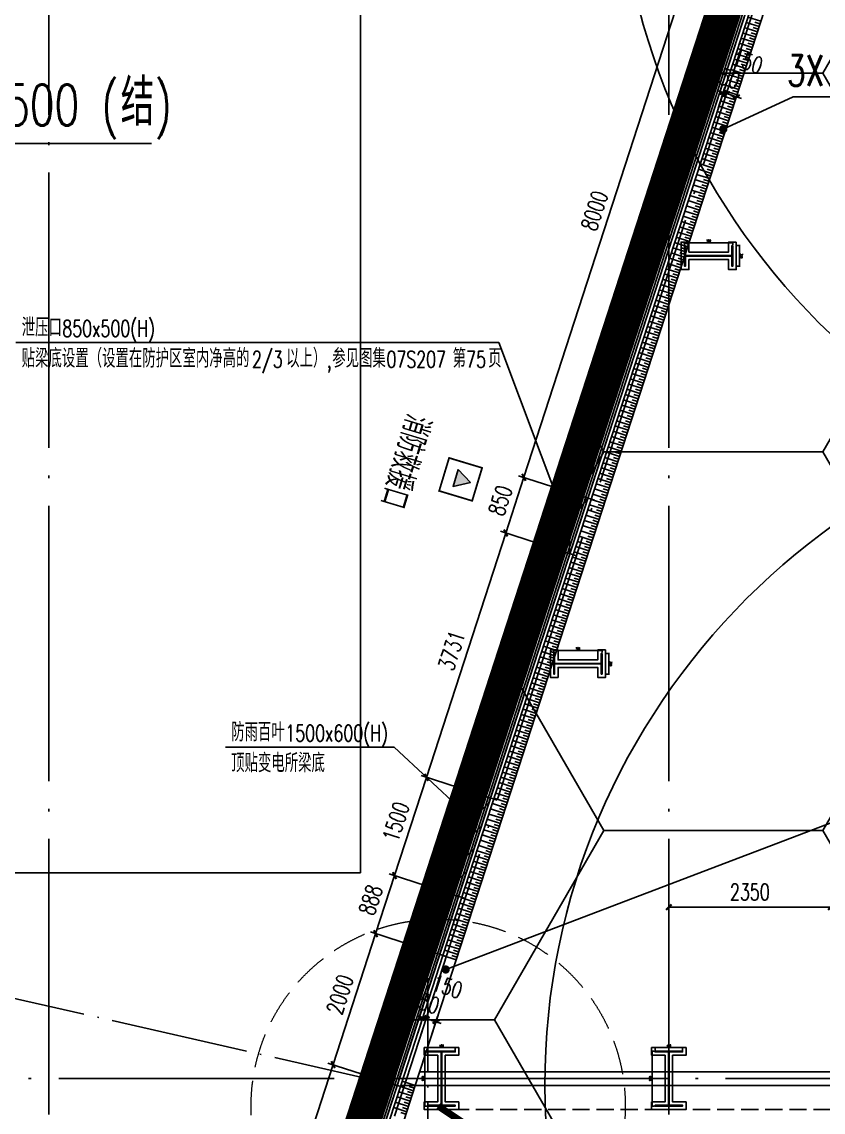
# Model space of a CAD drawing. Extents: x -821772 to -21949, y 506164 to 1049594.
# Drawn here: x -313245 to -301615, y 584332 to 600169 of the extents above; entities that cross this region are included whole.
import ezdxf
from ezdxf.xclip import XClip

# ---------------------------------------------------------------- set-up
doc = ezdxf.new("R2010")
doc.units = 0
doc.header["$LTSCALE"] = 1000
doc.header["$MEASUREMENT"] = 0
doc.header["$XCLIPFRAME"] = 2
for name, pattern in [('10平面20250807_t3$0$DASH', [0.35, 0.25, -0.1]), ('10平面20250807_t3$0$DOTE', [2.42, 2, -0.2, 0.02, -0.2]), ('ACAD_ISO04W100', [30.5, 24, -3, 0.5, -3]), ('DASH', [0.35, 0.25, -0.1])]:
    doc.linetypes.add(name, pattern=pattern)
doc.layers.get('Defpoints').update_dxf_attribs({"color": 210})
doc.layers.add('1-防火分区线', color=201, linetype='DASH', lineweight=50)
doc.layers.add('s疏散距离', color=1, linetype='ACAD_ISO04W100', lineweight=18)
for name, color, linetype in [('10平面20250807_t3$0$99平面图例外参$0$A-HATCH-2', 8, 'Continuous'), ('10平面20250807_t3$0$A-AXIS-DOTE', 8, '10平面20250807_t3$0$DOTE'), ('10平面20250807_t3$0$A-AXIS-DP', 8, 'Continuous'), ('10平面20250807_t3$0$A-AXIS-SYMB', 8, 'Continuous'), ('10平面20250807_t3$0$A-HATCH-2', 8, 'Continuous'), ('10平面20250807_t3$0$A-LIN-V', 8, 'Continuous'), ('10平面20250807_t3$0$A-SFCE', 8, 'Continuous'), ('10平面20250807_t3$0$A-TEXT', 8, 'Continuous'), ('10平面20250807_t3$0$A-WINDOW', 8, 'Continuous'), ('10平面20250807_t3$0$AS-COLN', 8, 'Continuous'), ('10平面20250807_t3$0$AS-WALL', 8, 'Continuous'), ('10平面20250807_t3$0$AS-结构边线层', 8, 'Continuous'), ('10平面20250807_t3$0$DIM_SYMB', 8, 'Continuous'), ('10平面20250807_t3$0$PUB_TEXT', 8, 'Continuous'), ('10平面20250807_t3$0$RP-N2-01$0$$0$A-WIND-J', 8, 'Continuous'), ('10平面20250807_t3$0$RP-N2-01$0$A-WIND-J', 8, 'Continuous'), ('10平面20250807_t3$0$SB_ZF消火栓', 10, 'Continuous'), ('10平面20250807_t3$0$SB_ZF消火栓M', 10, 'Continuous'), ('10平面20250807_t3$0$建-墙-幕', 8, 'Continuous'), ('10平面20250807_t3$0$建-标高', 8, 'Continuous'), ('PUB_HATCH', 8, 'Continuous')]:
    doc.layers.add(name, color=color, linetype=linetype)
doc.styles.add('10平面20250807_t3$0$_TCH_DIM', font='SIMPLEX', dxfattribs={"bigfont": 'GBCBIG'})
doc.styles.add('10平面20250807_t3$0$_TCH_DIM_T3', font='SIMPLEX', dxfattribs={"width": 0.705882, "bigfont": 'GBCBIG'})
doc.styles.add('10平面20250807_t3$0$A-STANDARD', font='SIMPLEX', dxfattribs={"bigfont": 'GBCBIG'})
doc.dimstyles.new('10平面20250807_t3$0$_TCH_ARCH&&10', dxfattribs={"dimtxt": 29.75, "dimasz": 10, "dimexe": 10, "dimexo": 10, "dimgap": 12.625, "dimtad": 1, "dimdec": 0, "dimzin": 0, "dimdsep": 46, "dimtxsty": '10平面20250807_t3$0$_TCH_DIM_T3', "dimblk": '10平面20250807_t3$0$_ArchTick', "dimcen": 0.09, "dimclrt": 7, "dimazin": 2, "dimtfac": 1, "dimtdec": 0, "dimtix": 1, "dimtmove": 2, "dimatfit": 3, "dimfxl": 0, "dimtolj": 1, "dimtzin": 0, "dimarcsym": 0})
doc.dimstyles.new('10平面20250807_t3$0$_TCH_ARCH&&80', dxfattribs={"dimtxt": 238, "dimasz": 80, "dimexe": 80, "dimexo": 80, "dimgap": 101, "dimtad": 1, "dimdec": 0, "dimzin": 0, "dimdsep": 46, "dimtxsty": '10平面20250807_t3$0$_TCH_DIM_T3', "dimblk": '10平面20250807_t3$0$_ArchTick', "dimcen": 0.09, "dimclrt": 7, "dimazin": 2, "dimtfac": 1, "dimtdec": 0, "dimtix": 1, "dimtmove": 2, "dimatfit": 3, "dimfxl": 0, "dimtolj": 1, "dimtzin": 0, "dimarcsym": 0})

# ---------------------------------------------------------------- blocks, each defined once
blk = doc.blocks.new('10平面20250807_t3$0$dote')
at = {"layer": '10平面20250807_t3$0$A-AXIS-DOTE', "ltscale": 2}
for p, q in [((-92117.8, -264080), (-92117.8, -177865)), ((-83117.8, -264080), (-83117.8, -178596)), ((100786.4, -220000), (-97273.6, -220000))]:
    blk.add_line(p, q, dxfattribs=at)
at = {"layer": '10平面20250807_t3$0$A-AXIS-DOTE'}
blk.add_line((-86617.8, -222330.1), (-86617.8, -218540.1), dxfattribs=at)
at = {"layer": '10平面20250807_t3$0$A-AXIS-DOTE', "ltscale": 2}
blk.add_lwpolyline([(-94568.7, -243562.8), (-72924.8, -176855.6)], dxfattribs=at)
blk = doc.blocks.new('10平面20250807_t3$0$43243')
at = {"layer": '10平面20250807_t3$0$AS-结构边线层'}
blk.add_lwpolyline([(-263994, 621290), (-277514, 621290), (-277514, 621120), (-279354, 621120), (-279354, 620570), (-281454, 620570), (-281454, 621120), (-295987, 621120), (-313454, 567286), (-313454, 548520), (-281454, 548520), (-281454, 549070), (-279354, 549070), (-279354, 548520), (-277514, 548520), (-277514, 548350), (-263994, 548350)], dxfattribs=at)
blk = doc.blocks.new('10平面20250807_t3$0$4324324')
at = {"layer": '10平面20250807_t3$0$A-HATCH-2', "linetype": '10平面20250807_t3$0$DASH'}
blk.add_line((-307354.2, 584369.9), (-128854.2, 584369.9), dxfattribs=at)
blk = doc.blocks.new('10平面20250807_t3$0$_ArchTick')
at = {"color": 0, "linetype": 'ByBlock', "const_width": 0.4}
blk.add_lwpolyline([(-0.5, -0.5), (0.5, 0.5)], dxfattribs=at)
blk = doc.blocks.new('*D10492')
at = {"layer": '10平面20250807_t3$0$A-AXIS-DP', "color": 0, "lineweight": -2}
for p, q in [((-165054, 621030), (-165054, 621079)), ((-165054, 621069), (-164654, 621069)), ((-164654, 621030), (-164654, 621079))]:
    blk.add_line(p, q, dxfattribs=at)
at = {"layer": 'Defpoints', "color": 0}
for p in [(-165054, 621020), (-164654, 621069), (-164654, 621020)]:
    blk.add_point(p, dxfattribs=at)
at = {"layer": '10平面20250807_t3$0$A-AXIS-DP', "color": 0, "lineweight": -2, "xscale": 10, "yscale": 10, "zscale": 10, "rotation": 180}
blk.add_blockref('10平面20250807_t3$0$_ArchTick', (-165054, 621069), dxfattribs=at)
at = {"layer": '10平面20250807_t3$0$A-AXIS-DP', "color": 0, "lineweight": -2, "xscale": 10, "yscale": 10, "zscale": 10}
blk.add_blockref('10平面20250807_t3$0$_ArchTick', (-164654, 621069), dxfattribs=at)
at = {"layer": '10平面20250807_t3$0$A-AXIS-DP', "color": 7, "insert": (-164854, 621096), "char_height": 29.8, "attachment_point": 5, "style": '10平面20250807_t3$0$_TCH_DIM_T3'}
blk.add_mtext('\\A1;400', dxfattribs=at)
blk = doc.blocks.new('*D10493')
at = {"layer": '10平面20250807_t3$0$A-AXIS-DP', "color": 0, "lineweight": -2}
for p, q in [((-165064, 621020), (-165105, 621020)), ((-165095, 620220), (-165095, 621020)), ((-165064, 620220), (-165105, 620220))]:
    blk.add_line(p, q, dxfattribs=at)
at = {"layer": 'Defpoints', "color": 0}
for p in [(-165095, 621020), (-165054, 621020), (-165054, 620220)]:
    blk.add_point(p, dxfattribs=at)
at = {"layer": '10平面20250807_t3$0$A-AXIS-DP', "color": 0, "lineweight": -2, "xscale": 10, "yscale": 10, "zscale": 10}
for p, rotation in [((-165095, 621020), 90), ((-165095, 620220), 270)]:
    blk.add_blockref('10平面20250807_t3$0$_ArchTick', p, dxfattribs=dict(at, rotation=rotation))
at = {"layer": '10平面20250807_t3$0$A-AXIS-DP', "color": 7, "insert": (-165123, 620620), "char_height": 29.8, "attachment_point": 5, "rotation": 90, "style": '10平面20250807_t3$0$_TCH_DIM_T3'}
blk.add_mtext('\\A1;800', dxfattribs=at)
blk = doc.blocks.new('*D10488')
at = {"layer": '10平面20250807_t3$0$A-AXIS-DP', "color": 0, "lineweight": -2}
for p, q in [((-195790, 766880), (-195790, 766929)), ((-195790, 766919), (-195490, 766919)), ((-195490, 766880), (-195490, 766929))]:
    blk.add_line(p, q, dxfattribs=at)
at = {"layer": 'Defpoints', "color": 0}
for p in [(-195790, 766870), (-195490, 766919), (-195490, 766870)]:
    blk.add_point(p, dxfattribs=at)
at = {"layer": '10平面20250807_t3$0$A-AXIS-DP', "color": 0, "lineweight": -2, "xscale": 10, "yscale": 10, "zscale": 10, "rotation": 180}
blk.add_blockref('10平面20250807_t3$0$_ArchTick', (-195790, 766919), dxfattribs=at)
at = {"layer": '10平面20250807_t3$0$A-AXIS-DP', "color": 0, "lineweight": -2, "xscale": 10, "yscale": 10, "zscale": 10}
blk.add_blockref('10平面20250807_t3$0$_ArchTick', (-195490, 766919), dxfattribs=at)
at = {"layer": '10平面20250807_t3$0$A-AXIS-DP', "color": 7, "insert": (-195640, 766946), "char_height": 29.8, "attachment_point": 5, "style": '10平面20250807_t3$0$_TCH_DIM_T3'}
blk.add_mtext('\\A1;300', dxfattribs=at)
blk = doc.blocks.new('*D10489')
at = {"layer": '10平面20250807_t3$0$A-AXIS-DP', "color": 0, "lineweight": -2}
for p, q in [((-195800, 766820), (-195841, 766820)), ((-195831, 766120), (-195831, 766820)), ((-195800, 766120), (-195841, 766120))]:
    blk.add_line(p, q, dxfattribs=at)
at = {"layer": 'Defpoints', "color": 0}
for p in [(-195831, 766820), (-195790, 766820), (-195790, 766120)]:
    blk.add_point(p, dxfattribs=at)
at = {"layer": '10平面20250807_t3$0$A-AXIS-DP', "color": 0, "lineweight": -2, "xscale": 10, "yscale": 10, "zscale": 10}
for p, rotation in [((-195831, 766820), 90), ((-195831, 766120), 270)]:
    blk.add_blockref('10平面20250807_t3$0$_ArchTick', p, dxfattribs=dict(at, rotation=rotation))
at = {"layer": '10平面20250807_t3$0$A-AXIS-DP', "color": 7, "insert": (-195859, 766470), "char_height": 29.8, "attachment_point": 5, "rotation": 90, "style": '10平面20250807_t3$0$_TCH_DIM_T3'}
blk.add_mtext('\\A1;700', dxfattribs=at)
blk = doc.blocks.new('10平面20250807_t3$0$RP-N2-01$0$$0$xfjy')
at = {"layer": '10平面20250807_t3$0$RP-N2-01$0$$0$A-WIND-J'}
h = blk.add_hatch(color=256, dxfattribs=at)
h.dxf.hatch_style = 1
h.paths.add_polyline_path([(1141876, -26214), (1142135, -26214), (1142005, -25989)])
at = {"layer": '10平面20250807_t3$0$RP-N2-01$0$$0$A-WIND-J', "const_width": 25}
blk.add_lwpolyline([(1141755, -25889), (1141755, -26389), (1142255, -26389), (1142255, -25889)], close=True, dxfattribs=at)
at = {"layer": '10平面20250807_t3$0$RP-N2-01$0$$0$A-WIND-J'}
for points in [[(1141755, -26389), (1142255, -26389), (1142255, -25889), (1141755, -25889)], [(1141876, -26214), (1142135, -26214), (1142005, -25989)]]:
    blk.add_lwpolyline(points, close=True, dxfattribs=at)
blk = doc.blocks.new('10平面20250807_t3$0$RP-N2-01$0$xfjy')
at = {"layer": '10平面20250807_t3$0$RP-N2-01$0$$0$A-WIND-J'}
blk.add_blockref('10平面20250807_t3$0$RP-N2-01$0$$0$xfjy', (0, 0), dxfattribs=at)
blk = doc.blocks.new('10平面20250807_t3$0$1232')
at = {"layer": '10平面20250807_t3$0$RP-N2-01$0$A-WIND-J', "rotation": 253.2410415830264}
blk.add_blockref('10平面20250807_t3$0$RP-N2-01$0$xfjy', (47444, 1679486, 0), dxfattribs=at)
at = {"layer": '10平面20250807_t3$0$A-TEXT', "style": '10平面20250807_t3$0$_TCH_DIM'}
blk.add_text('消防救援口', height=384.1, rotation=253.241, dxfattribs=at).set_placement((-307661, 594501, 0))
blk = doc.blocks.new('10平面20250807_t3$0$99平面图例外参$0$$LinePat$填挖边坡')
at = {"color": 0}
for p, q in [((0, 0), (0, -1500)), ((300, 0), (300, -600))]:
    blk.add_line(p, q, dxfattribs=at)
at = {"layer": 'Defpoints', "color": 0}
blk.add_point((600, 0), dxfattribs=at)
blk = doc.blocks.new('10平面20250807_t3$0$34242343243')
at = {"layer": '10平面20250807_t3$0$A-LIN-V'}
for p, q in [((-307133, 586607), (-299596, 609834)), ((-306942, 586545), (-299406, 609772)), ((-313254, 567740), (-307745, 584720)), ((-313054, 567709), (-307535, 584720))]:
    blk.add_line(p, q, dxfattribs=at)
at = {"layer": '10平面20250807_t3$0$99平面图例外参$0$A-HATCH-2', "color": 203, "yscale": 0.1333333333333333, "zscale": 0.1333333333333333}
for p, xscale, rotation in [((-302544, 600100), 0.1334351796643754, 252.0237134181385), ((-302520, 600177), 0.1334351796643754, 252.0237134181385), ((-302594, 599948), 0.1334351796643754, 252.0237134181385), ((-302569, 600024), 0.1334351796643754, 252.0237134181385), ((-302668, 599720), 0.1334351796643754, 252.0237134181385), ((-302643, 599796), 0.1334351796643754, 252.0237134181385), ((-302618, 599872), 0.1334351796643754, 252.0237134181385), ((-302717, 599567), 0.1334351796643754, 252.0237134181385), ((-302693, 599644), 0.1334351796643754, 252.0237134181385), ((-302767, 599415), 0.1334351796643754, 252.0237134181385), ((-302742, 599491), 0.1334351796643754, 252.0237134181385), ((-302816, 599263), 0.1334351796643754, 252.0237134181385), ((-302791, 599339), 0.1334351796643754, 252.0237134181385), ((-302865, 599110), 0.1334351796643754, 252.0237134181385), ((-302841, 599187), 0.1334351796643754, 252.0237134181385), ((-302915, 598958), 0.1334351796643754, 252.0237134181385), ((-302890, 599034), 0.1334351796643754, 252.0237134181385), ((-302964, 598806), 0.1334351796643754, 252.0237134181385), ((-302940, 598882), 0.1334351796643754, 252.0237134181385), ((-303014, 598654), 0.1334351796643754, 252.0237134181385), ((-302989, 598730), 0.1334351796643754, 252.0237134181385), ((-303063, 598501), 0.1334351796643754, 252.0237134181385), ((-303038, 598577), 0.1334351796643754, 252.0237134181385), ((-303113, 598349), 0.1334351796643754, 252.0237134181385), ((-303088, 598425), 0.1334351796643754, 252.0237134181385), ((-303162, 598197), 0.1334351796643754, 252.0237134181385), ((-303137, 598273), 0.1334351796643754, 252.0237134181385), ((-303211, 598044), 0.1334351796643754, 252.0237134181385), ((-303187, 598120), 0.1334351796643754, 252.0237134181385), ((-303286, 597816), 0.1334351796643754, 252.0237134181385), ((-303261, 597892), 0.1334351796643754, 252.0237134181385), ((-303236, 597968), 0.1334351796643754, 252.0237134181385), ((-303335, 597664), 0.1334351796643754, 252.0237134181385), ((-303310, 597740), 0.1334351796643754, 252.0237134181385), ((-303384, 597511), 0.1334351796643754, 252.0237134181385), ((-303360, 597587), 0.1334351796643754, 252.0237134181385), ((-303434, 597359), 0.1334351796643754, 252.0237134181385), ((-303409, 597435), 0.1334351796643754, 252.0237134181385), ((-303483, 597207), 0.1334351796643754, 252.0237134181385), ((-303458, 597283), 0.1334351796643754, 252.0237134181385), ((-303533, 597054), 0.1334351796643754, 252.0237134181385), ((-303508, 597130), 0.1334351796643754, 252.0237134181385), ((-303582, 596902), 0.1334351796643754, 252.0237134181385), ((-303557, 596978), 0.1334351796643754, 252.0237134181385), ((-303631, 596750), 0.1334351796643754, 252.0237134181385), ((-303607, 596826), 0.1334351796643754, 252.0237134181385), ((-303681, 596597), 0.1334351796643754, 252.0237134181385), ((-303656, 596674), 0.1334351796643754, 252.0237134181385), ((-303730, 596445), 0.1334351796643754, 252.0237134181385), ((-303706, 596521), 0.1334351796643754, 252.0237134181385), ((-303780, 596293), 0.1334351796643754, 252.0237134181385), ((-303755, 596369), 0.1334351796643754, 252.0237134181385), ((-303829, 596140), 0.1334351796643754, 252.0237134181385), ((-303804, 596217), 0.1334351796643754, 252.0237134181385), ((-303879, 595988), 0.1334351796643754, 252.0237134181385), ((-303854, 596064), 0.1334351796643754, 252.0237134181385), ((-303953, 595760), 0.1334351796643754, 252.0237134181385), ((-303928, 595836), 0.1334351796643754, 252.0237134181385), ((-303903, 595912), 0.1334351796643754, 252.0237134181385), ((-304002, 595607), 0.1334351796643754, 252.0237134181385), ((-303977, 595684), 0.1334351796643754, 252.0237134181385), ((-304051, 595455), 0.1334351796643754, 252.0237134181385), ((-304027, 595531), 0.1334351796643754, 252.0237134181385), ((-304101, 595303), 0.1334351796643754, 252.0237134181385), ((-304076, 595379), 0.1334351796643754, 252.0237134181385), ((-304150, 595150), 0.1334351796643754, 252.0237134181385), ((-304126, 595227), 0.1334351796643754, 252.0237134181385), ((-304200, 594998), 0.1334351796643754, 252.0237134181385), ((-304175, 595074), 0.1334351796643754, 252.0237134181385), ((-304249, 594846), 0.1334351796643754, 252.0237134181385), ((-304224, 594922), 0.1334351796643754, 252.0237134181385), ((-304299, 594694), 0.1334351796643754, 252.0237134181385), ((-304274, 594770), 0.1334351796643754, 252.0237134181385), ((-304348, 594541), 0.1334351796643754, 252.0237134181385), ((-304323, 594617), 0.1334351796643754, 252.0237134181385), ((-304397, 594389), 0.1334351796643754, 252.0237134181385), ((-304373, 594465), 0.1334351796643754, 252.0237134181385), ((-304447, 594237), 0.1334351796643754, 252.0237134181385), ((-304422, 594313), 0.1334351796643754, 252.0237134181385), ((-304496, 594084), 0.1334351796643754, 252.0237134181385), ((-304472, 594160), 0.1334351796643754, 252.0237134181385), ((-304570, 593856), 0.1334351796643754, 252.0237134181385), ((-304546, 593932), 0.1334351796643754, 252.0237134181385), ((-304521, 594008), 0.1334351796643754, 252.0237134181385), ((-304620, 593704), 0.1334351796643754, 252.0237134181385), ((-304595, 593780), 0.1334351796643754, 252.0237134181385), ((-304669, 593551), 0.1334351796643754, 252.0237134181385), ((-304644, 593627), 0.1334351796643754, 252.0237134181385), ((-304719, 593399), 0.1334351796643754, 252.0237134181385), ((-304694, 593475), 0.1334351796643754, 252.0237134181385), ((-304768, 593247), 0.1334351796643754, 252.0237134181385), ((-304743, 593323), 0.1334351796643754, 252.0237134181385), ((-304817, 593094), 0.1334351796643754, 252.0237134181385), ((-304793, 593171), 0.1334351796643754, 252.0237134181385), ((-304867, 592942), 0.1334351796643754, 252.0237134181385), ((-304842, 593018), 0.1334351796643754, 252.0237134181385), ((-304916, 592790), 0.1334351796643754, 252.0237134181385), ((-304892, 592866), 0.1334351796643754, 252.0237134181385), ((-304966, 592637), 0.1334351796643754, 252.0237134181385), ((-304941, 592714), 0.1334351796643754, 252.0237134181385), ((-305015, 592485), 0.1334351796643754, 252.0237134181385), ((-304990, 592561), 0.1334351796643754, 252.0237134181385), ((-305065, 592333), 0.1334351796643754, 252.0237134181385), ((-305040, 592409), 0.1334351796643754, 252.0237134181385), ((-305114, 592181), 0.1334351796643754, 252.0237134181385), ((-305089, 592257), 0.1334351796643754, 252.0237134181385), ((-305163, 592028), 0.1334351796643754, 252.0237134181385), ((-305139, 592104), 0.1334351796643754, 252.0237134181385), ((-305238, 591800), 0.1334351796643754, 252.0237134181385), ((-305213, 591876), 0.1334351796643754, 252.0237134181385), ((-305188, 591952), 0.1334351796643754, 252.0237134181385), ((-305287, 591647), 0.1334351796643754, 252.0237134181385), ((-305262, 591724), 0.1334351796643754, 252.0237134181385), ((-305336, 591495), 0.1334351796643754, 252.0237134181385), ((-305312, 591571), 0.1334351796643754, 252.0237134181385), ((-305386, 591343), 0.1334351796643754, 252.0237134181385), ((-305361, 591419), 0.1334351796643754, 252.0237134181385), ((-305435, 591191), 0.1334351796643754, 252.0237134181385), ((-305410, 591267), 0.1334351796643754, 252.0237134181385), ((-305485, 591038), 0.1334351796643754, 252.0237134181385), ((-305460, 591114), 0.1334351796643754, 252.0237134181385), ((-305534, 590886), 0.1334351796643754, 252.0237134181385), ((-305509, 590962), 0.1334351796643754, 252.0237134181385), ((-305583, 590734), 0.1334351796643754, 252.0237134181385), ((-305559, 590810), 0.1334351796643754, 252.0237134181385), ((-305633, 590581), 0.1334351796643754, 252.0237134181385), ((-305608, 590657), 0.1334351796643754, 252.0237134181385), ((-305682, 590429), 0.1334351796643754, 252.0237134181385), ((-305658, 590505), 0.1334351796643754, 252.0237134181385), ((-305732, 590277), 0.1334351796643754, 252.0237134181385), ((-305707, 590353), 0.1334351796643754, 252.0237134181385), ((-305781, 590124), 0.1334351796643754, 252.0237134181385), ((-305756, 590201), 0.1334351796643754, 252.0237134181385), ((-305855, 589896), 0.1334351796643754, 252.0237134181385), ((-305831, 589972), 0.1334351796643754, 252.0237134181385), ((-305806, 590048), 0.1334351796643754, 252.0237134181385), ((-305905, 589744), 0.1334351796643754, 252.0237134181385), ((-305880, 589820), 0.1334351796643754, 252.0237134181385), ((-305954, 589591), 0.1334351796643754, 252.0237134181385), ((-305929, 589667), 0.1334351796643754, 252.0237134181385), ((-306003, 589439), 0.1334351796643754, 252.0237134181385), ((-305979, 589515), 0.1334351796643754, 252.0237134181385), ((-306053, 589287), 0.1334351796643754, 252.0237134181385), ((-306028, 589363), 0.1334351796643754, 252.0237134181385), ((-306102, 589134), 0.1334351796643754, 252.0237134181385), ((-306078, 589211), 0.1334351796643754, 252.0237134181385), ((-306152, 588982), 0.1334351796643754, 252.0237134181385), ((-306127, 589058), 0.1334351796643754, 252.0237134181385), ((-306201, 588830), 0.1334351796643754, 252.0237134181385), ((-306176, 588906), 0.1334351796643754, 252.0237134181385), ((-306251, 588677), 0.1334351796643754, 252.0237134181385), ((-306226, 588754), 0.1334351796643754, 252.0237134181385), ((-306300, 588525), 0.1334351796643754, 252.0237134181385), ((-306275, 588601), 0.1334351796643754, 252.0237134181385), ((-306349, 588373), 0.1334351796643754, 252.0237134181385), ((-306325, 588449), 0.1334351796643754, 252.0237134181385), ((-306399, 588221), 0.1334351796643754, 252.0237134181385), ((-306374, 588297), 0.1334351796643754, 252.0237134181385), ((-306448, 588068), 0.1334351796643754, 252.0237134181385), ((-306424, 588144), 0.1334351796643754, 252.0237134181385), ((-306522, 587840), 0.1334351796643754, 252.0237134181385), ((-306498, 587916), 0.1334351796643754, 252.0237134181385), ((-306473, 587992), 0.1334351796643754, 252.0237134181385), ((-306572, 587688), 0.1334351796643754, 252.0237134181385), ((-306547, 587764), 0.1334351796643754, 252.0237134181385), ((-306621, 587535), 0.1334351796643754, 252.0237134181385), ((-306596, 587611), 0.1334351796643754, 252.0237134181385), ((-306671, 587383), 0.1334351796643754, 252.0237134181385), ((-306646, 587459), 0.1334351796643754, 252.0237134181385), ((-306720, 587231), 0.1334351796643754, 252.0237134181385), ((-306695, 587307), 0.1334351796643754, 252.0237134181385), ((-306769, 587078), 0.1334351796643754, 252.0237134181385), ((-306745, 587154), 0.1334351796643754, 252.0237134181385), ((-306819, 586926), 0.1334351796643754, 252.0237134181385), ((-306794, 587002), 0.1334351796643754, 252.0237134181385), ((-306868, 586774), 0.1334351796643754, 252.0237134181385), ((-306844, 586850), 0.1334351796643754, 252.0237134181385), ((-306918, 586621), 0.1334351796643754, 252.0237134181385), ((-306893, 586698), 0.1334351796643754, 252.0237134181385), ((-307535, 584720), 0.1335687905897206, 252.0237134181384), ((-307584, 584568), 0.1335687905897206, 252.0237134181384), ((-307559, 584644), 0.1335687905897206, 252.0237134181384), ((-307634, 584415), 0.1335687905897206, 252.0237134181384), ((-307609, 584491), 0.1335687905897206, 252.0237134181384), ((-307658, 584339), 0.1335687905897206, 252.0237134181384)]:
    blk.add_blockref('10平面20250807_t3$0$99平面图例外参$0$$LinePat$填挖边坡', p, dxfattribs=dict(at, xscale=xscale, rotation=rotation))
blk = doc.blocks.new('10平面20250807_t3$0$A$C5D961328')
at = {"layer": '10平面20250807_t3$0$A-LIN-V', "ltscale": 500}
blk.add_circle((350, 40), 10001, dxfattribs=at)
blk = doc.blocks.new('10平面20250807_t3$0$we42342343234')
at = {"layer": '10平面20250807_t3$0$SB_ZF消火栓M', "xscale": -1, "rotation": 270}
blk.add_blockref('10平面20250807_t3$0$A$C5D961328', (-294644, 602520), dxfattribs=at)
at = {"layer": '10平面20250807_t3$0$SB_ZF消火栓M', "rotation": 180}
blk.add_blockref('10平面20250807_t3$0$A$C5D961328', (-295304, 584760), dxfattribs=at)
blk = doc.blocks.new('10平面20250807_t3$0$234243242332')
at = {"layer": '10平面20250807_t3$0$SB_ZF消火栓'}
blk.add_blockref('10平面20250807_t3$0$we42342343234', (0, 0), dxfattribs=at)
blk = doc.blocks.new('*D11370')
at = {"layer": '10平面20250807_t3$0$A-AXIS-DP', "color": 0, "lineweight": -2}
for p, q in [((-307425, 585707), (-307501, 585732)), ((-307499, 585479), (-307400, 585783)), ((-307451, 585463), (-307352, 585768)), ((-307425, 585707), (-307377, 585692)), ((-307377, 585692), (-307301, 585667))]:
    blk.add_line(p, q, dxfattribs=at)
at = {"layer": 'Defpoints', "color": 0}
for p in [(-307377, 585692), (-307523, 585403), (-307476, 585387)]:
    blk.add_point(p, dxfattribs=at)
at = {"layer": '10平面20250807_t3$0$A-AXIS-DP', "color": 0, "lineweight": -2, "xscale": 80, "yscale": 80, "zscale": 80}
for p, rotation in [((-307425, 585707), 342.0237134181228), ((-307377, 585692), 162.0237134181229)]:
    blk.add_blockref('10平面20250807_t3$0$_ArchTick', p, dxfattribs=dict(at, rotation=rotation))
at = {"layer": '10平面20250807_t3$0$A-AXIS-DP', "color": 7, "insert": (-307333, 585909), "char_height": 238, "attachment_point": 5, "rotation": 342.0237, "style": '10平面20250807_t3$0$_TCH_DIM_T3'}
blk.add_mtext('\\A1;50', dxfattribs=at)
blk = doc.blocks.new('*D11371')
at = {"layer": '10平面20250807_t3$0$A-AXIS-DP', "color": 0, "lineweight": -2}
for p, q in [((-307377, 585692), (-307453, 585716)), ((-307451, 585463), (-307352, 585768)), ((-307377, 585692), (-307234, 585645)), ((-307308, 585417), (-307210, 585722)), ((-307234, 585645), (-307158, 585621))]:
    blk.add_line(p, q, dxfattribs=at)
at = {"layer": 'Defpoints', "color": 0}
for p in [(-307234, 585645), (-307476, 585387), (-307333, 585341)]:
    blk.add_point(p, dxfattribs=at)
at = {"layer": '10平面20250807_t3$0$A-AXIS-DP', "color": 0, "lineweight": -2, "xscale": 80, "yscale": 80, "zscale": 80}
for p, rotation in [((-307377, 585692), 342.0237134181606), ((-307234, 585645), 162.0237134181606)]:
    blk.add_blockref('10平面20250807_t3$0$_ArchTick', p, dxfattribs=dict(at, rotation=rotation))
at = {"layer": '10平面20250807_t3$0$A-AXIS-DP', "color": 7, "insert": (-307069, 586155), "char_height": 238, "attachment_point": 5, "rotation": 342.0237, "style": '10平面20250807_t3$0$_TCH_DIM_T3'}
blk.add_mtext('\\A1;150', dxfattribs=at)
blk = doc.blocks.new('*D11372')
at = {"layer": '10平面20250807_t3$0$A-AXIS-DP', "color": 0, "lineweight": -2}
for p, q in [((-303065, 599143), (-303141, 599168)), ((-303139, 598915), (-303040, 599219)), ((-303092, 598899), (-302993, 599204)), ((-303065, 599143), (-303018, 599128)), ((-303018, 599128), (-302942, 599103))]:
    blk.add_line(p, q, dxfattribs=at)
at = {"layer": 'Defpoints', "color": 0}
for p in [(-303018, 599128), (-303164, 598839), (-303116, 598823)]:
    blk.add_point(p, dxfattribs=at)
at = {"layer": '10平面20250807_t3$0$A-AXIS-DP', "color": 0, "lineweight": -2, "xscale": 80, "yscale": 80, "zscale": 80}
for p, rotation in [((-303065, 599143), 342.0237134181228), ((-303018, 599128), 162.0237134181229)]:
    blk.add_blockref('10平面20250807_t3$0$_ArchTick', p, dxfattribs=dict(at, rotation=rotation))
at = {"layer": '10平面20250807_t3$0$A-AXIS-DP', "color": 7, "insert": (-302973, 599345), "char_height": 238, "attachment_point": 5, "rotation": 342.0237, "style": '10平面20250807_t3$0$_TCH_DIM_T3'}
blk.add_mtext('\\A1;50', dxfattribs=at)
blk = doc.blocks.new('*D11373')
at = {"layer": '10平面20250807_t3$0$A-AXIS-DP', "color": 0, "lineweight": -2}
for p, q in [((-303018, 599128), (-303094, 599152)), ((-303092, 598899), (-302993, 599204)), ((-302949, 598853), (-302850, 599157)), ((-303018, 599128), (-302875, 599081)), ((-302875, 599081), (-302799, 599057))]:
    blk.add_line(p, q, dxfattribs=at)
at = {"layer": 'Defpoints', "color": 0}
for p in [(-302875, 599081), (-303116, 598823), (-302974, 598777)]:
    blk.add_point(p, dxfattribs=at)
at = {"layer": '10平面20250807_t3$0$A-AXIS-DP', "color": 0, "lineweight": -2, "xscale": 80, "yscale": 80, "zscale": 80}
for p, rotation in [((-303018, 599128), 342.0237134181606), ((-302875, 599081), 162.0237134181606)]:
    blk.add_blockref('10平面20250807_t3$0$_ArchTick', p, dxfattribs=dict(at, rotation=rotation))
at = {"layer": '10平面20250807_t3$0$A-AXIS-DP', "color": 7, "insert": (-302710, 599590), "char_height": 238, "attachment_point": 5, "rotation": 342.0237, "style": '10平面20250807_t3$0$_TCH_DIM_T3'}
blk.add_mtext('\\A1;150', dxfattribs=at)
blk = doc.blocks.new('*D11450')
at = {"layer": '10平面20250807_t3$0$A-AXIS-DP', "color": 0, "lineweight": -2}
for p, q in [((-303854, 586540), (-303854, 587390)), ((-303854, 587310), (-301504, 587310)), ((-301504, 586540), (-301504, 587390))]:
    blk.add_line(p, q, dxfattribs=at)
at = {"layer": 'Defpoints', "color": 0}
for p in [(-301504, 587310), (-303854, 586460), (-301504, 586460)]:
    blk.add_point(p, dxfattribs=at)
at = {"layer": '10平面20250807_t3$0$A-AXIS-DP', "color": 0, "lineweight": -2, "xscale": 80, "yscale": 80, "zscale": 80, "rotation": 180}
blk.add_blockref('10平面20250807_t3$0$_ArchTick', (-303854, 587310), dxfattribs=at)
at = {"layer": '10平面20250807_t3$0$A-AXIS-DP', "color": 0, "lineweight": -2, "xscale": 80, "yscale": 80, "zscale": 80}
blk.add_blockref('10平面20250807_t3$0$_ArchTick', (-301504, 587310), dxfattribs=at)
at = {"layer": '10平面20250807_t3$0$A-AXIS-DP', "color": 7, "insert": (-302679, 587530), "char_height": 238, "attachment_point": 5, "style": '10平面20250807_t3$0$_TCH_DIM_T3'}
blk.add_mtext('\\A1;2350', dxfattribs=at)
blk = doc.blocks.new('*D11648')
at = {"layer": '10平面20250807_t3$0$A-AXIS-DP', "color": 0, "lineweight": -2}
for p, q in [((-314389, 567572), (-308727, 585022)), ((-307702, 584689), (-308803, 585046)), ((-313364, 567240), (-314465, 567597))]:
    blk.add_line(p, q, dxfattribs=at)
at = {"layer": 'Defpoints', "color": 0}
for p in [(-308727, 585022), (-307626, 584664), (-313288, 567215)]:
    blk.add_point(p, dxfattribs=at)
at = {"layer": '10平面20250807_t3$0$A-AXIS-DP', "color": 0, "lineweight": -2, "xscale": 80, "yscale": 80, "zscale": 80}
for p, rotation in [((-308727, 585022), 72.02371341813647), ((-314389, 567572), 252.0237134181365)]:
    blk.add_blockref('10平面20250807_t3$0$_ArchTick', p, dxfattribs=dict(at, rotation=rotation))
at = {"layer": '10平面20250807_t3$0$A-AXIS-DP', "color": 7, "insert": (-311767, 576365), "char_height": 238, "attachment_point": 5, "rotation": 72.0237, "style": '10平面20250807_t3$0$_TCH_DIM_T3'}
blk.add_mtext('\\A1;18345', dxfattribs=at)
blk = doc.blocks.new('*D11649')
at = {"layer": '10平面20250807_t3$0$A-AXIS-DP', "color": 0, "lineweight": -2}
for p, q in [((-307085, 586592), (-308186, 586949)), ((-308727, 585022), (-308110, 586924)), ((-307702, 584689), (-308803, 585046))]:
    blk.add_line(p, q, dxfattribs=at)
at = {"layer": 'Defpoints', "color": 0}
for p in [(-308110, 586924), (-307009, 586567), (-307626, 584664)]:
    blk.add_point(p, dxfattribs=at)
at = {"layer": '10平面20250807_t3$0$A-AXIS-DP', "color": 0, "lineweight": -2, "xscale": 80, "yscale": 80, "zscale": 80}
for p, rotation in [((-308110, 586924), 72.0237134181357), ((-308727, 585022), 252.0237134181357)]:
    blk.add_blockref('10平面20250807_t3$0$_ArchTick', p, dxfattribs=dict(at, rotation=rotation))
at = {"layer": '10平面20250807_t3$0$A-AXIS-DP', "color": 7, "insert": (-308628, 586041), "char_height": 238, "attachment_point": 5, "rotation": 72.0237, "style": '10平面20250807_t3$0$_TCH_DIM_T3'}
blk.add_mtext('\\A1;2000', dxfattribs=at)
blk = doc.blocks.new('*D11650')
at = {"layer": '10平面20250807_t3$0$A-AXIS-DP', "color": 0, "lineweight": -2}
for p, q in [((-308110, 586924), (-307836, 587768)), ((-306811, 587436), (-307912, 587793)), ((-307085, 586592), (-308186, 586949))]:
    blk.add_line(p, q, dxfattribs=at)
at = {"layer": 'Defpoints', "color": 0}
for p in [(-307836, 587768), (-306735, 587411), (-307009, 586567)]:
    blk.add_point(p, dxfattribs=at)
at = {"layer": '10平面20250807_t3$0$A-AXIS-DP', "color": 0, "lineweight": -2, "xscale": 80, "yscale": 80, "zscale": 80}
for p, rotation in [((-307836, 587768), 72.02371341813615), ((-308110, 586924), 252.0237134181362)]:
    blk.add_blockref('10平面20250807_t3$0$_ArchTick', p, dxfattribs=dict(at, rotation=rotation))
at = {"layer": '10平面20250807_t3$0$A-AXIS-DP', "color": 7, "insert": (-308182, 587414), "char_height": 238, "attachment_point": 5, "rotation": 72.0237, "style": '10平面20250807_t3$0$_TCH_DIM_T3'}
blk.add_mtext('\\A1;888', dxfattribs=at)
blk = doc.blocks.new('*D11651')
at = {"layer": '10平面20250807_t3$0$A-AXIS-DP', "color": 0, "lineweight": -2}
for p, q in [((-307836, 587768), (-307373, 589195)), ((-306348, 588863), (-307449, 589220)), ((-306811, 587436), (-307912, 587793))]:
    blk.add_line(p, q, dxfattribs=at)
at = {"layer": 'Defpoints', "color": 0}
for p in [(-307373, 589195), (-306272, 588838), (-306735, 587411)]:
    blk.add_point(p, dxfattribs=at)
at = {"layer": '10平面20250807_t3$0$A-AXIS-DP', "color": 0, "lineweight": -2, "xscale": 80, "yscale": 80, "zscale": 80}
for p, rotation in [((-307373, 589195), 72.02371341813682), ((-307836, 587768), 252.0237134181369)]:
    blk.add_blockref('10平面20250807_t3$0$_ArchTick', p, dxfattribs=dict(at, rotation=rotation))
at = {"layer": '10平面20250807_t3$0$A-AXIS-DP', "color": 7, "insert": (-307814, 588550), "char_height": 238, "attachment_point": 5, "rotation": 72.0237, "style": '10平面20250807_t3$0$_TCH_DIM_T3'}
blk.add_mtext('\\A1;1500', dxfattribs=at)
blk = doc.blocks.new('*D11652')
at = {"layer": '10平面20250807_t3$0$A-AXIS-DP', "color": 0, "lineweight": -2}
for p, q in [((-307373, 589195), (-306222, 592744)), ((-305197, 592412), (-306298, 592769)), ((-306348, 588863), (-307449, 589220))]:
    blk.add_line(p, q, dxfattribs=at)
at = {"layer": 'Defpoints', "color": 0}
for p in [(-306222, 592744), (-305121, 592387), (-306272, 588838)]:
    blk.add_point(p, dxfattribs=at)
at = {"layer": '10平面20250807_t3$0$A-AXIS-DP', "color": 0, "lineweight": -2, "xscale": 80, "yscale": 80, "zscale": 80}
for p, rotation in [((-306222, 592744), 72.02371341813691), ((-307373, 589195), 252.0237134181369)]:
    blk.add_blockref('10平面20250807_t3$0$_ArchTick', p, dxfattribs=dict(at, rotation=rotation))
at = {"layer": '10平面20250807_t3$0$A-AXIS-DP', "color": 7, "insert": (-307007, 591037), "char_height": 238, "attachment_point": 5, "rotation": 72.0237, "style": '10平面20250807_t3$0$_TCH_DIM_T3'}
blk.add_mtext('\\A1;3731', dxfattribs=at)
blk = doc.blocks.new('*D11653')
at = {"layer": '10平面20250807_t3$0$A-AXIS-DP', "color": 0, "lineweight": -2}
for p, q in [((-306222, 592744), (-305959, 593553)), ((-304934, 593220), (-306035, 593577)), ((-305197, 592412), (-306298, 592769))]:
    blk.add_line(p, q, dxfattribs=at)
at = {"layer": 'Defpoints', "color": 0}
for p in [(-305959, 593553), (-304858, 593195), (-305121, 592387)]:
    blk.add_point(p, dxfattribs=at)
at = {"layer": '10平面20250807_t3$0$A-AXIS-DP', "color": 0, "lineweight": -2, "xscale": 80, "yscale": 80, "zscale": 80}
for p, rotation in [((-305959, 593553), 72.0237134181348), ((-306222, 592744), 252.0237134181348)]:
    blk.add_blockref('10平面20250807_t3$0$_ArchTick', p, dxfattribs=dict(at, rotation=rotation))
at = {"layer": '10平面20250807_t3$0$A-AXIS-DP', "color": 7, "insert": (-306300, 593216), "char_height": 238, "attachment_point": 5, "rotation": 72.0237, "style": '10平面20250807_t3$0$_TCH_DIM_T3'}
blk.add_mtext('\\A1;850', dxfattribs=at)
blk = doc.blocks.new('*D11654')
at = {"layer": '10平面20250807_t3$0$A-AXIS-DP', "color": 0, "lineweight": -2}
for p, q in [((-305959, 593553), (-303490, 601162)), ((-302465, 600830), (-303566, 601187)), ((-304934, 593220), (-306035, 593577))]:
    blk.add_line(p, q, dxfattribs=at)
at = {"layer": 'Defpoints', "color": 0}
for p in [(-303490, 601162), (-302389, 600805), (-304858, 593195)]:
    blk.add_point(p, dxfattribs=at)
at = {"layer": '10平面20250807_t3$0$A-AXIS-DP', "color": 0, "lineweight": -2, "xscale": 80, "yscale": 80, "zscale": 80}
for p, rotation in [((-303490, 601162), 72.02371341813635), ((-305959, 593553), 252.0237134181364)]:
    blk.add_blockref('10平面20250807_t3$0$_ArchTick', p, dxfattribs=dict(at, rotation=rotation))
at = {"layer": '10平面20250807_t3$0$A-AXIS-DP', "color": 7, "insert": (-304934, 597425), "char_height": 238, "attachment_point": 5, "rotation": 72.0237, "style": '10平面20250807_t3$0$_TCH_DIM_T3'}
blk.add_mtext('\\A1;8000', dxfattribs=at)
blk = doc.blocks.new('10平面20250807_t3$0$w42343243')
at = {"layer": '10平面20250807_t3$0$A-HATCH-2'}
blk.add_lwpolyline([(-165104.2, 621070), (-164604.2, 621070), (-164604.2, 620958), (-164800.2, 620958), (-164800.2, 620282), (-164604.2, 620282), (-164604.2, 620170), (-165104.2, 620170), (-165104.2, 620282), (-164908.2, 620282), (-164908.2, 620958), (-165104.2, 620958)], close=True, dxfattribs=at)
at = {"layer": '10平面20250807_t3$0$AS-COLN', "color": 3}
blk.add_lwpolyline([(-165054.2, 621020), (-164654.2, 621020), (-164654.2, 621008), (-164850.2, 621008), (-164850.2, 620232), (-164654.2, 620232), (-164654.2, 620220), (-165054.2, 620220), (-165054.2, 620232), (-164858.2, 620232), (-164858.2, 621008), (-165054.2, 621008)], close=True, dxfattribs=at)
at = {"layer": '10平面20250807_t3$0$A-AXIS-DP'}
for p1, p2, distance, picture, middle in [((-165054.2, 620220), (-165054.2, 621020), 41.2, '*D10493', (-165122.9, 620620)), ((-165054.2, 621020), (-164654.2, 621020), 48.8, '*D10492', (-164854.2, 621096.2))]:
    dim = blk.add_aligned_dim(p1=p1, p2=p2, distance=distance, dimstyle='10平面20250807_t3$0$_TCH_ARCH&&10', dxfattribs=at)
    dim.commit()
    dim.dimension.update_dxf_attribs({"geometry": picture, "text_midpoint": middle})
blk = doc.blocks.new('10平面20250807_t3$0$nt66')
at = {"layer": '10平面20250807_t3$0$A-HATCH-2'}
blk.add_lwpolyline([(-195840, 766870), (-195440, 766870), (-195440, 766758), (-195586, 766758), (-195586, 766182), (-195440, 766182), (-195440, 766070), (-195840, 766070), (-195840, 766182), (-195694, 766182), (-195694, 766758), (-195840, 766758)], close=True, dxfattribs=at)
at = {"layer": '10平面20250807_t3$0$AS-COLN'}
blk.add_lwpolyline([(-195790, 766820), (-195490, 766820), (-195490, 766808), (-195636, 766808), (-195636, 766132), (-195490, 766132), (-195490, 766120), (-195790, 766120), (-195790, 766132), (-195644, 766132), (-195644, 766808), (-195790, 766808)], close=True, dxfattribs=at)
at = {"layer": '10平面20250807_t3$0$A-AXIS-DP'}
for p1, p2, distance, picture, middle in [((-195790, 766870), (-195490, 766870), 48.8, '*D10488', (-195640, 766946.2)), ((-195790, 766120), (-195790, 766820), 41.2, '*D10489', (-195858.7, 766470))]:
    dim = blk.add_aligned_dim(p1=p1, p2=p2, distance=distance, dimstyle='10平面20250807_t3$0$_TCH_ARCH&&10', dxfattribs=at)
    dim.commit()
    dim.dimension.update_dxf_attribs({"geometry": picture, "text_midpoint": middle})
blk = doc.blocks.new('10平面20250807_t3$0$42343')
at = {"rotation": 270}
for p in [(-1069746.2, 401130), (-1071643.8, 395206.2)]:
    blk.add_blockref('10平面20250807_t3$0$nt66', p, dxfattribs=at)
at = {"layer": '10平面20250807_t3$0$A-WINDOW'}
for p in [(-142300, -35800), (-139000, -35800)]:
    blk.add_blockref('10平面20250807_t3$0$w42343243', p, dxfattribs=at)
blk = doc.blocks.new('10平面20250807_t3')
at = {"layer": '10平面20250807_t3$0$A-SFCE'}
h = blk.add_hatch(dxfattribs=at)
h.set_pattern_fill('ANSI31', color=256, scale=100)
h.set_pattern_definition([(45, (-5950.6, -18339.89), (-112.2532, 112.2532), [])])
h.paths.add_polyline_path([(-306443.3, 588893.4), (-306728.7, 588986), (-307194.4, 587560.2), (-306906.3, 587466.6)])
at = {"layer": '10平面20250807_t3$0$A-AXIS-DOTE'}
blk.add_line((-321372.4, 587810.1), (-307797.5, 584720), dxfattribs=at)
at = {"layer": '10平面20250807_t3$0$A-AXIS-SYMB'}
for p, q in [((-306321.4, 595511.3), (-313331.4, 595511.3)), ((-305408.8, 593076.6), (-306321.4, 595511.3)), ((-307842.3, 589633.7), (-310291.2, 589633.7)), ((-306862.3, 588723.7), (-307842.3, 589633.7))]:
    blk.add_line(p, q, dxfattribs=at)
at = {"layer": '10平面20250807_t3$0$A-AXIS-SYMB', "const_width": 32}
for points in [[(-305403.2, 593061.6, 1), (-305414.4, 593091.6, 1)], [(-306850.5, 588712.8, 1), (-306874, 588734.5, 1)]]:
    blk.add_lwpolyline(points, format="xyb", close=True, dxfattribs=at)
at = {"layer": '10平面20250807_t3$0$A-LIN-V'}
blk.add_lwpolyline([(-313754.2, 564870), (-313754.2, 567383.3), (-299930.8, 609942.1), (-299658.7, 609853.7)], dxfattribs=at)
at = {"layer": '10平面20250807_t3$0$A-SFCE'}
for points in [[(-308329.1, 587810.1), (-308329.1, 624210.1), (-309561.9, 624210.1), (-321372.4, 587810.1)], [(-306443.3, 588893.4), (-306728.7, 588986), (-307194.4, 587560.2), (-306906.3, 587466.6)]]:
    blk.add_lwpolyline(points, close=True, dxfattribs=at)
at = {"layer": '10平面20250807_t3$0$A-WINDOW'}
for p, q in [((-305581.1, 592536.3), (-305318.8, 593344.8)), ((-305291.8, 592442.4), (-305318.8, 593344.8)), ((-305029.5, 593250.9), (-305581.1, 592536.3)), ((-305029.5, 593250.9), (-305291.8, 592442.4))]:
    blk.add_line(p, q, dxfattribs=at)
for points in [[(-305318.8, 593344.8), (-305029.5, 593250.9)], [(-305581.1, 592536.3), (-305291.8, 592442.4)]]:
    blk.add_lwpolyline(points, dxfattribs=at)
at = {"layer": '10平面20250807_t3$0$AS-WALL'}
for p, q in [((-307744.9, 584720), (-307132.6, 586606.9)), ((-307534.6, 584720), (-306942.4, 586545.2)), ((-307132.6, 586606.9), (-306942.4, 586545.2)), ((-307469.7, 584920), (-294954.2, 584920)), ((-307744.9, 584720), (-307534.6, 584720)), ((-307534.6, 584720), (-294754.2, 584720))]:
    blk.add_line(p, q, dxfattribs=at)
at = {"layer": '10平面20250807_t3$0$DIM_SYMB'}
for p, q in [((-303063.8, 598611.2), (-302050, 599080)), ((-303063.8, 598611.2), (-302050, 599080)), ((-302050, 599080), (-295345.8, 599080)), ((-307093.3, 586404.3), (-292880, 591820))]:
    blk.add_line(p, q, dxfattribs=at)
at = {"layer": '10平面20250807_t3$0$DIM_SYMB', "const_width": 60}
for points in [[(-303091, 598598.6, 1), (-303036.5, 598623.8, 1)], [(-303091, 598598.6, 1), (-303036.5, 598623.8, 1)], [(-307121.3, 586393.6, 1), (-307065.2, 586415, 1)]]:
    blk.add_lwpolyline(points, format="xyb", close=True, dxfattribs=at)
at = {"layer": '10平面20250807_t3$0$建-墙-幕'}
for p, q in [((-299739.2, 609879.8), (-307866.7, 584830.7)), ((-307835, 584820.4), (-299707.5, 609869.6)), ((-307803.3, 584810.1), (-299675.8, 609859.3)), ((-307771.6, 584799.8), (-299644, 609849)), ((-313554.2, 567301.6), (-307865.1, 584835.4)), ((-313520.9, 567296.4), (-307833.4, 584825.1)), ((-313487.5, 567291.1), (-307801.7, 584814.9)), ((-313454.2, 567285.8), (-307770, 584804.6))]:
    blk.add_line(p, q, dxfattribs=at)
at = {"layer": '10平面20250807_t3$0$建-标高'}
blk.add_line((-314882.9, 598402.4), (-311362.9, 598402.4), dxfattribs=at)
blk.add_blockref('10平面20250807_t3$0$1232', (0, 0))
at = {"layer": '10平面20250807_t3$0$A-WINDOW'}
for name in ['10平面20250807_t3$0$43243', '10平面20250807_t3$0$42343', '10平面20250807_t3$0$4324324']:
    blk.add_blockref(name, (0, 0), dxfattribs=at)
at = {"layer": '10平面20250807_t3$0$AS-WALL'}
blk.add_blockref('10平面20250807_t3$0$dote', (-220736.4, 804820), dxfattribs=at)
at = {"layer": '10平面20250807_t3$0$DIM_SYMB'}
blk.add_blockref('10平面20250807_t3$0$34242343243', (0, 0), dxfattribs=at)
at = {"layer": '10平面20250807_t3$0$SB_ZF消火栓', "linetype": 'Continuous'}
blk.add_blockref('10平面20250807_t3$0$234243242332', (0, 0), dxfattribs=at)
at = {"layer": '10平面20250807_t3$0$PUB_TEXT', "width": 0.705882}
for s, height, style, p in [('3X', 446.25, '10平面20250807_t3$0$_TCH_DIM', (-302138.1, 599237.5)), ('(', 595, '10平面20250807_t3$0$A-STANDARD', (-312090.1, 598662.4)), (')', 595, '10平面20250807_t3$0$A-STANDARD', (-311318.6, 598662.4)), ('4.500', 595, '10平面20250807_t3$0$A-STANDARD', (-314030.1, 598662.4)), ('850x500(H)', 238, '10平面20250807_t3$0$_TCH_DIM', (-312657.6, 595595.3)), ('2/3', 238, '10平面20250807_t3$0$_TCH_DIM', (-309905.3, 595147.3)), ('07S207', 238, '10平面20250807_t3$0$_TCH_DIM', (-307953.1, 595147.3)), ('75', 238, '10平面20250807_t3$0$_TCH_DIM', (-306796.5, 595147.3)), (',', 238, '10平面20250807_t3$0$_TCH_DIM', (-308819.5, 595147.3)), ('1500x600(H)', 238, '10平面20250807_t3$0$_TCH_DIM', (-309420.8, 589717.7))]:
    blk.add_text(s, height=height, dxfattribs=dict(at, style=style)).set_placement(p)
at = {"layer": '10平面20250807_t3$0$PUB_TEXT'}
for s, height, style, p in [('结', 675.2, '10平面20250807_t3$0$A-STANDARD', (-311810.1, 598662.4)), ('泄压口', 270.07, '10平面20250807_t3$0$_TCH_DIM', (-313247.4, 595595.3)), ('贴梁底设置（设置在防护区室内净高的', 270.071, '10平面20250807_t3$0$_TCH_DIM', (-313247.4, 595147.3)), ('以上）', 270.07, '10平面20250807_t3$0$_TCH_DIM', (-309409.3, 595147.3)), ('参见图集', 270.07, '10平面20250807_t3$0$_TCH_DIM', (-308739.5, 595147.3)), ('第', 270.1, '10平面20250807_t3$0$_TCH_DIM', (-306993.1, 595147.3)), ('页', 270.1, '10平面20250807_t3$0$_TCH_DIM', (-306476.5, 595147.3)), ('防雨百叶', 270.07, '10平面20250807_t3$0$_TCH_DIM', (-310207.2, 589717.7)), ('顶贴变电所梁底', 270.07, '10平面20250807_t3$0$_TCH_DIM', (-310207.2, 589269.7))]:
    blk.add_text(s, height=height, dxfattribs=dict(at, style=style)).set_placement(p)
at = {"layer": '10平面20250807_t3$0$A-AXIS-DP'}
for p1, p2, distance, picture, middle in [((-304858.3, 593195.4), (-302389.3, 600804.8), 1157.5, '*D11654', (-304934, 597425.2)), ((-303163.9, 598838.6), (-303116.4, 598823.1), 320, '*D11372', (-302973.5, 599344.5)), ((-305120.6, 592386.9), (-304858.3, 593195.4), 1157.5, '*D11653', (-306299.7, 593216.2)), ((-306272.1, 588837.8), (-305120.6, 592386.9), 1157.5, '*D11652', (-307006.6, 591037.5)), ((-306735, 587411.1), (-306272.1, 588837.8), 1157.5, '*D11651', (-307813.8, 588549.6)), ((-307009, 586566.8), (-306735, 587411.1), 1157.5, '*D11650', (-308182.3, 587414.1)), ((-303854.2, 586460), (-301504.2, 586460), 850, '*D11450', (-302679.2, 587530)), ((-307626.2, 584664.4), (-307009, 586566.8), 1157.5, '*D11649', (-308627.9, 586040.8)), ((-307523.4, 585402.7), (-307475.8, 585387.3), 320, '*D11370', (-307332.9, 585908.7)), ((-313287.9, 567215.2), (-307626.2, 584664.4), 1157.5, '*D11648', (-311767.3, 576365))]:
    dim = blk.add_aligned_dim(p1=p1, p2=p2, distance=distance, dimstyle='10平面20250807_t3$0$_TCH_ARCH&&80', dxfattribs=at)
    dim.commit()
    dim.dimension.update_dxf_attribs({"geometry": picture, "text_midpoint": middle})
for base, p1, p2, picture, middle in [((-302874.9, 599081.3), (-303116.4, 598823.1), (-302973.7, 598776.8), '*D11373', (-302709.7, 599590.4)), ((-307234.4, 585645.4), (-307475.8, 585387.3), (-307333.1, 585341), '*D11371', (-307069.1, 586154.6))]:
    dim = blk.add_linear_dim(base=base, p1=p1, p2=p2, angle=342.02371, dimstyle='10平面20250807_t3$0$_TCH_ARCH&&80', dxfattribs=at)
    dim.commit()
    dim.dimension.update_dxf_attribs({"geometry": picture, "text_midpoint": middle, "dimtype": 129})

msp = doc.modelspace()

# ---------------------------------------------------------------- block references
at = {"ltscale": 100}
ref = msp.add_blockref('10平面20250807_t3', (0, 0), dxfattribs=at)
XClip(ref).set_block_clipping_path([(-386212.6353242097, 506163.79756496), (-21948.7593967821, 884998.2285294847)])

# ---------------------------------------------------------------- next in the draw order: hatches: boundary and pattern name
at = {"layer": 'PUB_HATCH', "ltscale": 5000}
h = msp.add_hatch(dxfattribs=at)
h.set_pattern_fill('HONEY', color=8, scale=2000)
h.set_pattern_definition([(0, (0, 0), (4762.5, 2749.63), [3175, -6350]), (120, (0, 0), (-4762.499, 2749.631), [3175, -6350]), (60, (0, 0), (0.0006, 5499.261), [-6350, 3175])])
h.paths.add_polyline_path([(-252854.2, 548219.9), (-252854.2, 548720), (-254254.2, 548720), (-254254.2, 548219.9), (-313754.2, 548219.9), (-313754.2, 567383.2), (-296221.3, 621420), (-254254.2, 621420), (-254254.2, 620920), (-252854.2, 620920), (-252854.2, 621420), (-200254.2, 621420), (-200254.2, 620920), (-198854.2, 620920), (-198854.2, 621420), (-146254.2, 621420), (-146254.2, 620920), (-144854.2, 620920), (-144854.2, 621420), (-128054.2, 621420), (-128054.2, 548219.9), (-144854.2, 548219.9), (-144854.2, 548720), (-146254.2, 548720), (-146254.2, 548219.9), (-198854.2, 548219.9), (-198854.2, 548720), (-200254.2, 548720), (-200254.2, 548219.9)])

# ---------------------------------------------------------------- next in the draw order: linework, layer by layer
at = {"layer": '1-防火分区线', "color": 1, "linetype": 'DASH', "ltscale": 5, "const_width": 500}
msp.add_lwpolyline([(-146254.2, 548219.9), (-198854.2, 548219.9), (-198854.2, 548720), (-200254.2, 548720), (-200254.2, 548219.9), (-252854.2, 548219.9), (-252854.2, 548720), (-254254.2, 548720), (-254254.2, 548219.9), (-313754.2, 548219.9), (-313754.2, 567383.2), (-296221.3, 621420), (-296221.3, 621420), (-254254.2, 621420), (-254254.2, 620920), (-252854.2, 620920), (-252854.2, 621420), (-200254.2, 621420), (-200254.2, 620920), (-198854.2, 620920), (-198854.2, 621420), (-146254.2, 621420)], dxfattribs=at)
at = {"layer": 's疏散距离', "linetype": 'DASH', "ltscale": 2, "const_width": 100}
msp.add_lwpolyline([(-254454.2, 549319.9), (-307202.2, 584419.9)], dxfattribs=at)
at = {"layer": 's疏散距离', "linetype": 'DASH', "ltscale": 2}
msp.add_circle((-307202.2, 584419.9), 2715.5, dxfattribs=at)

doc.saveas('drawing.dxf')
